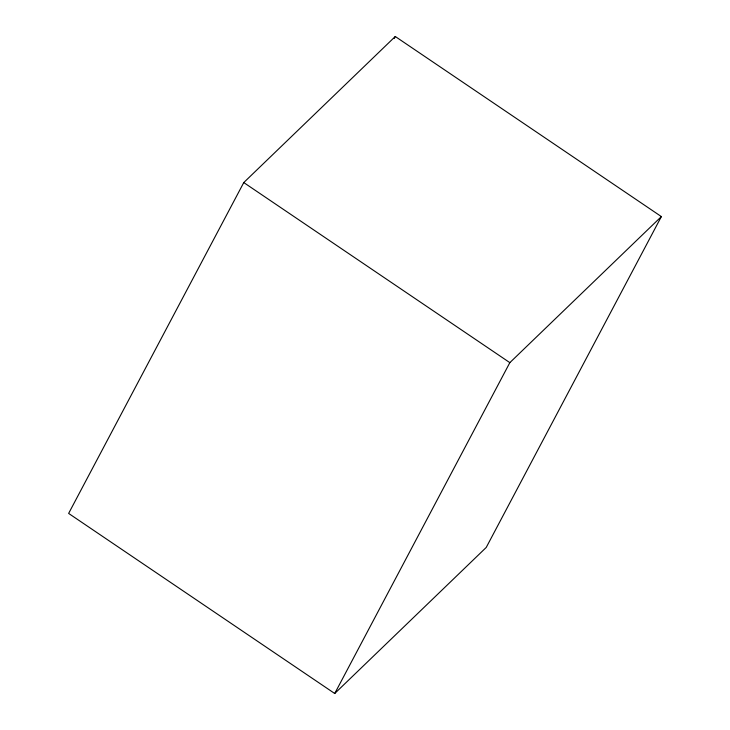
<?xml version="1.0" encoding="UTF-8"?>
<svg xmlns="http://www.w3.org/2000/svg" width="730" height="730" viewBox="0 0 730 730"><rect width="100%" height="100%" fill="white"/><g stroke="black" fill="none" stroke-linecap="round" stroke-linejoin="round"><path stroke-width="1.09" d="M243.765 182.564L68.638 513.418L334.723 693.5L486.235 547.436L661.362 216.582L395.277 36.5L243.765 182.564L509.841 362.646L661.362 216.582M394.209 38.508L395.277 36.5M334.723 693.5L509.841 362.646"/></g></svg>
